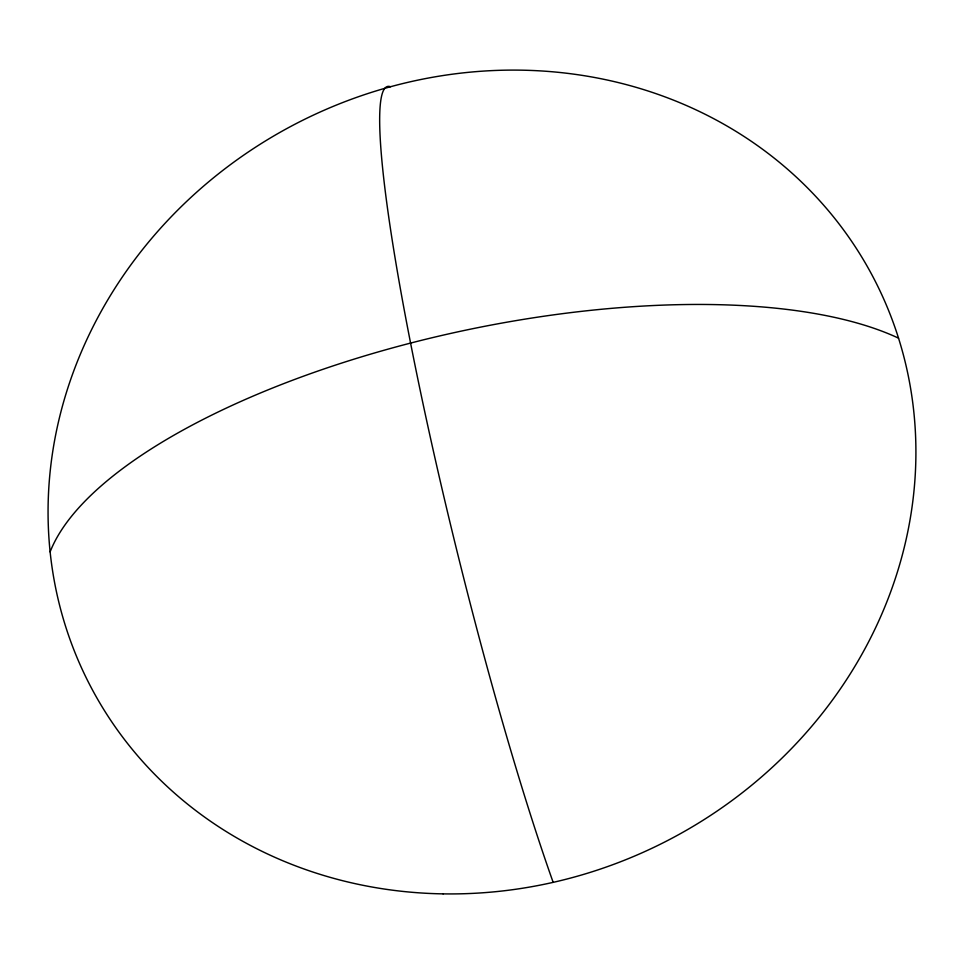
<?xml version="1.0" encoding="UTF-8"?>
<svg xmlns="http://www.w3.org/2000/svg" width="964" height="964" viewBox="0 0 964 964"><rect width="100%" height="100%" fill="white"/><g stroke="black" fill="none" stroke-linecap="round" stroke-linejoin="round"><path stroke-width="1.45" d="M50.116 551.89A467.42 172.243 -11.8 0 1 418.087 341.172A467.42 172.243 -11.8 0 1 898.532 338.159M553.155 882.349A470.806 44.199 76.1 0 1 416.05 370.345A470.806 44.199 76.1 0 1 390.516 86.736M443.091 893.869A441.56 403.723 -27.2 0 0 875.71 282.127A441.56 403.723 -27.2 0 0 127.152 270.041A441.56 403.723 -27.2 0 0 443.091 893.869"/></g></svg>
